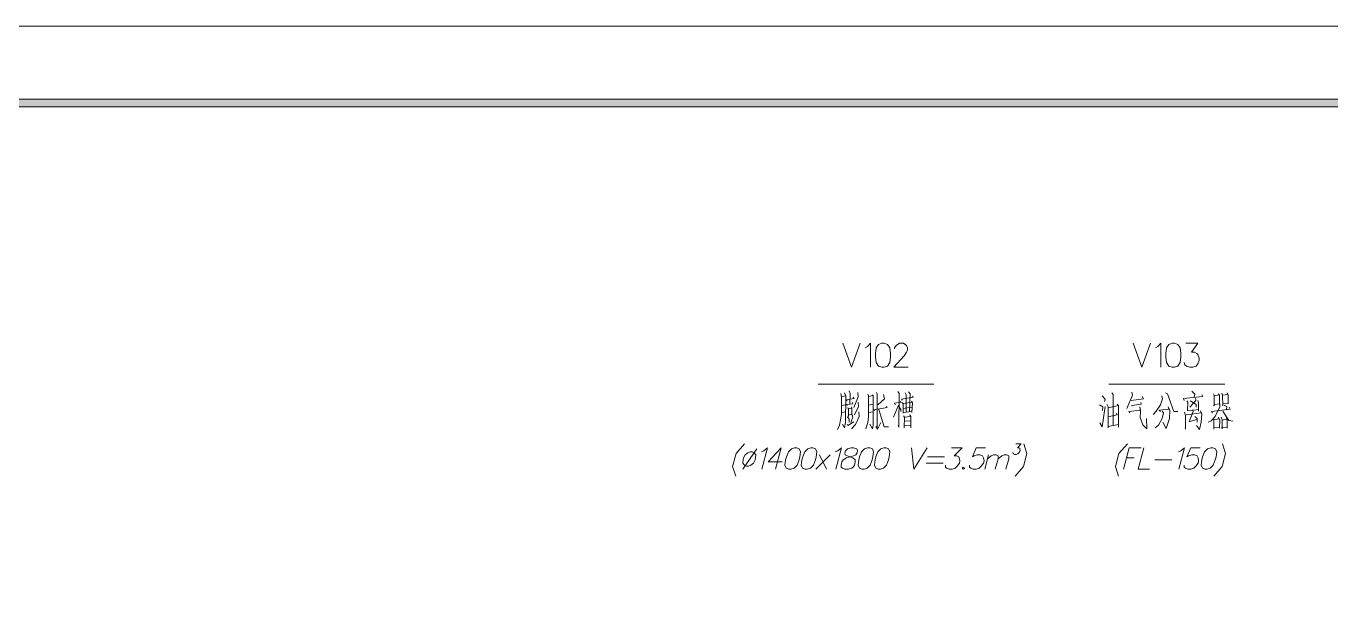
# Model space of a CAD drawing. Header units: millimetres. Extents: x 0 to 829, y 0 to 586.
# Drawn here: x 108 to 275.6, y 511.9 to 585.6 of the extents above; entities that cross this region are included whole.
import ezdxf

# ---------------------------------------------------------------- set-up
doc = ezdxf.new("R2010")
doc.units = ezdxf.units.MM

msp = doc.modelspace()

# ---------------------------------------------------------------- hatches: boundary and pattern name
h = msp.add_hatch(color=0)
h.dxf.hatch_style = 2
h.paths.add_polyline_path([(819.788528, 576.266028), (818.80075, 575.281778), (25.142472, 575.281778), (24.154694, 576.266028)])

# ---------------------------------------------------------------- linework, layer by layer
at = {"color": 0, "lineweight": 0}
for points in [[(0, 0), (0, 585.632278), (829.154778, 585.632278), (829.154778, 0)], [(819.788528, 576.266028), (818.80075, 575.281778), (25.142472, 575.281778), (24.154694, 576.266028)], [(217.064167, 543.175472), (217.064167, 543.612917), (217.166472, 544.346694), (217.473389, 544.784139), (217.882611, 544.932306), (218.193056, 544.932306), (218.602278, 544.784139), (218.909194, 544.346694), (219.0115, 543.612917), (219.0115, 543.175472), (218.909194, 542.441694), (218.602278, 542.000722), (218.193056, 541.856083), (217.882611, 541.856083), (217.473389, 542.000722), (217.166472, 542.441694)], [(254.352778, 543.175472), (254.352778, 543.612917), (254.455083, 544.346694), (254.762, 544.784139), (255.171222, 544.932306), (255.481667, 544.932306), (255.890889, 544.784139), (256.197806, 544.346694), (256.300111, 543.612917), (256.300111, 543.175472), (256.197806, 542.441694), (255.890889, 542.000722), (255.481667, 541.856083), (255.171222, 541.856083), (254.762, 542.000722), (254.455083, 542.441694)], [(248.115667, 537.11475), (248.285, 536.952472)], [(205.521278, 529.942778), (205.627111, 530.334361), (205.891694, 530.987), (206.272694, 531.375056), (206.671333, 531.505583), (206.942972, 531.505583), (207.274583, 531.375056), (207.443917, 530.987), (207.35925, 530.334361), (207.253417, 529.942778), (206.988833, 529.293667), (206.611361, 528.902083), (206.212722, 528.771556), (205.937556, 528.771556), (205.609472, 528.902083), (205.440139, 529.293667)], [(207.620306, 529.942778), (207.722611, 530.334361), (207.990722, 530.987), (208.368194, 531.375056), (208.766833, 531.505583), (209.038472, 531.505583), (209.370083, 531.375056), (209.539417, 530.987), (209.45475, 530.334361), (209.348917, 529.942778), (209.084333, 529.293667), (208.706861, 528.902083), (208.308222, 528.771556), (208.033056, 528.771556), (207.704972, 528.902083), (207.535639, 529.293667)], [(212.640333, 529.293667), (212.6615, 529.032611), (212.809667, 528.902083), (213.13775, 528.771556), (213.592833, 528.771556), (213.991472, 528.902083), (214.210194, 529.032611), (214.372472, 529.293667), (214.474778, 529.68525), (214.453611, 529.942778), (214.160806, 530.203833), (213.409389, 530.464889), (213.1695, 530.595417), (213.148333, 530.856472), (213.218889, 531.117528), (213.472889, 531.375056), (213.96325, 531.505583), (214.234889, 531.505583), (214.654694, 531.375056), (214.767583, 531.117528), (214.697028, 530.856472), (214.538278, 530.595417), (214.227833, 530.464889), (213.338833, 530.203833), (212.904917, 529.942778), (212.742639, 529.68525)], [(214.908694, 529.942778), (215.014528, 530.334361), (215.279111, 530.987), (215.660111, 531.375056), (216.05875, 531.505583), (216.330389, 531.505583), (216.662, 531.375056), (216.831333, 530.987), (216.746667, 530.334361), (216.640833, 529.942778), (216.37625, 529.293667), (215.998778, 528.902083), (215.600139, 528.771556), (215.324972, 528.771556), (214.996889, 528.902083), (214.827556, 529.293667)], [(217.007722, 529.942778), (217.110028, 530.334361), (217.378139, 530.987), (217.755611, 531.375056), (218.15425, 531.505583), (218.429417, 531.505583), (218.7575, 531.375056), (218.926833, 530.987), (218.842167, 530.334361), (218.739861, 529.942778), (218.47175, 529.293667), (218.094278, 528.902083), (217.695639, 528.771556), (217.420472, 528.771556), (217.092389, 528.902083), (216.923056, 529.293667)], [(258.970639, 529.942778), (259.076472, 530.334361), (259.341056, 530.987), (259.718528, 531.375056), (260.120694, 531.505583), (260.392333, 531.505583), (260.723944, 531.375056), (260.88975, 530.987), (260.808611, 530.334361), (260.702778, 529.942778), (260.438194, 529.293667), (260.060722, 528.902083), (259.662083, 528.771556), (259.386917, 528.771556), (259.058833, 528.902083), (258.8895, 529.293667)], [(200.053222, 529.942778), (200.039111, 529.554722), (200.243722, 529.293667), (200.483611, 529.163139), (200.75525, 529.163139), (201.065694, 529.293667), (201.407889, 529.554722), (201.601917, 529.942778), (201.672472, 530.203833), (201.686583, 530.595417), (201.481972, 530.856472), (201.245611, 530.987), (200.970444, 530.987), (200.663528, 530.856472), (200.321333, 530.595417), (200.123778, 530.203833)], [(228.211944, 528.902083), (228.240167, 528.806833), (228.31425, 528.771556), (228.405972, 528.806833), (228.483583, 528.902083), (228.455361, 528.997333), (228.384806, 529.036139), (228.289556, 528.997333)]]:
    msp.add_lwpolyline(points, close=True, dxfattribs=at)
for points in [[(212.859056, 544.932306), (213.987944, 541.856083), (215.116833, 544.932306)], [(215.730667, 544.346694), (216.037583, 544.491333), (216.446806, 544.932306), (216.446806, 541.856083)], [(219.523028, 544.198528), (219.523028, 544.346694), (219.731167, 544.6395), (220.140389, 544.932306), (220.651917, 544.932306), (221.061139, 544.6395), (221.163444, 544.346694), (221.163444, 544.053889), (221.061139, 543.761083), (220.754222, 543.320111), (219.420722, 541.856083), (221.26575, 541.856083)], [(250.147667, 544.932306), (251.276556, 541.856083), (252.405444, 544.932306)], [(253.019278, 544.346694), (253.326194, 544.491333), (253.735417, 544.932306), (253.735417, 541.856083)], [(256.913944, 544.932306), (258.452056, 544.932306), (257.633611, 543.761083), (258.042833, 543.761083), (258.34975, 543.612917), (258.452056, 543.468278), (258.660194, 543.027306), (258.660194, 542.7345), (258.452056, 542.293528), (258.247444, 542.000722), (257.838222, 541.856083), (257.429, 541.856083), (257.01625, 542.000722), (256.811639, 542.148889), (256.709333, 542.441694)], [(209.694639, 539.690028), (224.578333, 539.690028)], [(247.032639, 539.690028), (261.916333, 539.690028)], [(212.710889, 538.00375), (212.682667, 535.784778), (212.456889, 534.408944), (212.202889, 533.8445)], [(212.710889, 538.00375), (212.626222, 538.487056)], [(213.247111, 538.166028), (212.739111, 538.084889)], [(213.247111, 538.166028), (213.077778, 538.568194), (213.247111, 538.123694), (213.218889, 534.772306), (213.077778, 534.087917), (212.823778, 534.532417)], [(213.419972, 537.520444), (213.303556, 537.679194), (214.323083, 537.841472), (214.210194, 538.00375)], [(213.815083, 538.487056), (213.673972, 538.811611)], [(213.815083, 538.487056), (213.786861, 537.075944)], [(214.859306, 538.042556), (214.266639, 536.67025)], [(214.859306, 538.042556), (214.802861, 538.610528)], [(216.189278, 538.166028), (216.157528, 535.499028), (216.072861, 534.7335), (215.818861, 533.925639)], [(216.189278, 538.166028), (216.101083, 538.405917)], [(216.157528, 538.084889), (216.781944, 538.204833)], [(216.781944, 538.204833), (216.781944, 534.408944), (216.669056, 533.925639), (216.358611, 534.532417)], [(216.781944, 538.204833), (216.669056, 538.324778)], [(217.289944, 538.405917), (217.205278, 538.610528)], [(217.289944, 538.405917), (217.289944, 534.049111)], [(218.221278, 537.802667), (218.108389, 538.367111)], [(220.087472, 538.487056), (219.946361, 538.730472)], [(220.087472, 538.487056), (220.05925, 534.169056), (219.974583, 534.370139)], [(220.510806, 537.640389), (220.397917, 537.760333), (221.925444, 538.00375), (221.840778, 538.123694)], [(221.018806, 538.324778), (220.877694, 538.568194)], [(221.018806, 538.324778), (220.990583, 536.148139)], [(221.301028, 538.688139), (221.526806, 538.44825), (221.413917, 536.148139)], [(246.164806, 538.166028), (246.563444, 537.760333), (246.478778, 537.439306)], [(247.410111, 538.568194), (247.579444, 538.367111), (247.607667, 534.370139)], [(250.09475, 538.247167), (249.33275, 536.550306)], [(250.09475, 538.247167), (250.010083, 538.649333)], [(251.477639, 537.802667), (251.336528, 538.084889)], [(253.9365, 537.802667), (253.851833, 538.166028)], [(254.331611, 538.568194), (254.557389, 538.44825), (255.379361, 536.148139), (255.915583, 536.186944)], [(256.734028, 537.598056), (256.621139, 537.841472), (259.108222, 538.084889), (258.995333, 538.367111)], [(258.064, 538.405917), (257.693583, 538.769278)], [(258.064, 538.405917), (257.979333, 538.00375)], [(260.551083, 538.247167), (260.462889, 538.44825)], [(260.551083, 538.247167), (260.551083, 536.874861), (260.491111, 536.994806)], [(261.200194, 538.285972), (260.551083, 538.166028)], [(261.200194, 538.285972), (261.14375, 538.44825), (261.256639, 538.247167), (261.256639, 537.075944), (261.256639, 537.157083), (260.607528, 537.075944)], [(261.65175, 538.247167), (261.538861, 538.529389)], [(262.329083, 538.367111), (261.623528, 538.247167)], [(261.65175, 538.247167), (261.679972, 536.874861), (261.623528, 536.994806)], [(262.329083, 538.367111), (262.244417, 538.568194), (262.357306, 538.324778), (262.357306, 537.157083), (262.357306, 537.234694), (261.679972, 537.195889)], [(212.739111, 536.952472), (213.162444, 537.033611)], [(213.448194, 536.952472), (213.39175, 537.075944), (214.15375, 537.157083), (214.097306, 537.315833)], [(213.617528, 536.5115), (213.504639, 536.67025)], [(213.532861, 536.5115), (214.040861, 536.589111), (213.984417, 536.751389), (214.040861, 536.5115), (214.040861, 535.703639), (213.984417, 535.784778), (213.673972, 535.742444)], [(213.617528, 536.5115), (213.617528, 535.541361), (213.532861, 535.6225)], [(214.887528, 536.793722), (214.351306, 535.742444)], [(214.887528, 536.793722), (214.859306, 537.358167)], [(216.157528, 536.994806), (216.781944, 537.11475)], [(216.9795, 536.306889), (216.866611, 536.388028), (218.559944, 536.67025), (218.475278, 536.832528)], [(218.221278, 537.802667), (217.346389, 537.033611)], [(217.515722, 536.430361), (218.164833, 534.207861), (218.7575, 534.207861)], [(220.002806, 536.994806), (219.381917, 535.421417)], [(219.579472, 537.033611), (219.494806, 537.234694), (220.341472, 537.358167), (220.285028, 537.478111)], [(220.031028, 536.874861), (220.31325, 536.430361), (220.31325, 536.186944)], [(220.623694, 537.157083), (220.454361, 537.315833)], [(221.752583, 536.712583), (220.56725, 536.550306)], [(220.623694, 537.195889), (221.780806, 537.358167), (221.696139, 537.478111), (221.812556, 537.277028), (221.752583, 536.024667)], [(220.623694, 537.157083), (220.623694, 535.943528)], [(246.249472, 536.751389), (245.854361, 537.033611)], [(246.193028, 534.207861), (246.563444, 536.793722)], [(246.249472, 536.751389), (246.22125, 536.306889)], [(246.930333, 536.751389), (246.789222, 537.11475)], [(248.285, 536.952472), (248.285, 534.169056), (248.285, 534.490083), (246.930333, 534.250194)], [(246.930333, 536.751389), (246.930333, 534.087917)], [(248.285, 536.952472), (246.958556, 536.631444)], [(249.614972, 536.186944), (251.11075, 536.349222), (250.997861, 536.751389), (251.11075, 536.186944), (251.054306, 535.379083), (251.421194, 534.451278), (251.929194, 533.925639), (251.87275, 535.259139)], [(251.477639, 537.802667), (249.925417, 537.598056)], [(250.010083, 536.832528), (249.981861, 536.952472), (251.195417, 537.11475), (251.138972, 537.315833)], [(253.9365, 537.802667), (253.654278, 537.033611), (253.118056, 536.22575), (252.722944, 535.784778)], [(253.654278, 536.148139), (253.513167, 536.349222), (254.754944, 536.469167), (254.642056, 536.751389), (254.867833, 536.306889), (254.811389, 535.259139), (254.416278, 533.967972), (253.964722, 534.814639)], [(257.185583, 537.358167), (257.072694, 537.520444)], [(257.185583, 537.358167), (257.157361, 536.268083), (258.600222, 536.430361)], [(258.205111, 537.55925), (257.439583, 536.712583)], [(258.233333, 537.075944), (257.467806, 537.520444)], [(257.866444, 536.148139), (257.781778, 536.388028)], [(258.205111, 537.55925), (258.148667, 537.841472)], [(258.233333, 537.075944), (258.233333, 536.712583)], [(258.572, 537.277028), (258.459111, 537.598056)], [(258.572, 537.277028), (258.572, 536.22575)], [(261.313083, 536.751389), (260.692194, 535.541361), (260.180667, 534.976917), (259.785556, 534.814639)], [(260.35, 535.985861), (260.208889, 536.186944), (262.611306, 536.469167), (262.498417, 536.712583)], [(261.313083, 536.751389), (261.313083, 537.157083)], [(261.849306, 536.994806), (262.187972, 536.793722), (262.15975, 536.469167)], [(213.162444, 536.105806), (212.739111, 536.024667)], [(213.419972, 534.532417), (213.532861, 534.370139), (214.266639, 534.853444)], [(213.702194, 535.178), (213.476417, 535.499028)], [(213.702194, 535.178), (213.673972, 534.814639)], [(214.15375, 535.421417), (213.89975, 534.772306)], [(214.943972, 536.105806), (214.972194, 535.541361), (214.492417, 534.490083), (213.984417, 533.925639)], [(214.15375, 535.421417), (214.069083, 535.742444)], [(216.781944, 536.105806), (216.157528, 536.024667)], [(217.092389, 534.250194), (217.318167, 533.886833), (217.7415, 534.772306)], [(220.623694, 536.024667), (221.752583, 536.148139)], [(220.793028, 535.421417), (220.680139, 535.6225)], [(220.793028, 535.421417), (220.764806, 534.087917)], [(220.793028, 535.421417), (221.58325, 535.541361), (221.498583, 535.742444), (221.611472, 535.541361), (221.611472, 534.087917)], [(221.555028, 534.976917), (220.793028, 534.934583)], [(246.193028, 534.207861), (245.882583, 534.694694)], [(248.115667, 535.742444), (246.902111, 535.499028)], [(248.115667, 535.742444), (248.031, 535.943528)], [(249.614972, 536.186944), (249.727861, 535.985861)], [(253.908278, 536.22575), (254.049389, 535.985861), (253.880056, 535.259139), (253.400278, 534.408944), (252.976944, 534.087917)], [(256.903361, 535.661306), (256.76225, 536.067)], [(256.903361, 535.661306), (256.903361, 533.886833), (256.846917, 534.049111)], [(256.959806, 535.742444), (258.910667, 535.985861), (258.797778, 536.268083), (258.967111, 535.904722), (258.910667, 534.814639), (258.684889, 533.8445), (258.289778, 534.370139)], [(257.866444, 536.148139), (257.354917, 534.853444), (258.318, 535.135667)], [(258.092222, 535.541361), (258.374444, 535.259139), (258.374444, 534.814639)], [(261.171972, 535.216806), (260.522861, 535.096861)], [(260.522861, 533.886833), (260.522861, 535.178)], [(261.171972, 535.216806), (261.115528, 535.421417), (261.284861, 535.058056), (261.256639, 534.006778), (261.228417, 534.126722), (260.551083, 534.087917)], [(261.595306, 535.096861), (261.482417, 535.421417)], [(261.595306, 535.096861), (261.595306, 533.925639), (261.510639, 534.126722)], [(261.567083, 535.058056), (262.187972, 535.178), (262.131528, 535.379083), (262.216194, 535.096861), (262.216194, 534.006778), (262.216194, 534.169056), (261.595306, 534.126722)], [(261.679972, 536.22575), (262.441972, 535.015722), (262.949972, 534.934583)], [(220.764806, 534.331333), (221.611472, 534.370139)], [(200.24725, 532.027694), (199.164222, 530.768278), (198.719722, 529.120806), (199.132472, 527.861389)], [(201.806528, 531.375056), (200.014417, 528.771556)], [(202.430944, 530.987), (202.737861, 531.117528), (203.207056, 531.505583), (202.473278, 528.771556)], [(204.205417, 528.771556), (204.939194, 531.505583), (203.267028, 529.68525), (205.087361, 529.68525)], [(211.906556, 530.987), (212.217, 531.117528), (212.686194, 531.505583), (211.952417, 528.771556)], [(221.71025, 531.505583), (221.978361, 528.771556), (223.714028, 531.505583)], [(226.811417, 531.505583), (228.180194, 531.505583), (227.17125, 530.464889), (227.534611, 530.464889), (227.7745, 530.334361), (227.830944, 530.203833), (227.908556, 529.815778), (227.838, 529.554722), (227.55225, 529.163139), (227.29825, 528.902083), (226.899611, 528.771556), (226.53625, 528.771556), (226.204639, 528.902083), (226.06, 529.032611), (226.038833, 529.293667)], [(231.189389, 531.505583), (230.004056, 531.505583), (229.506639, 530.334361), (229.725361, 530.464889), (230.124, 530.595417), (230.487361, 530.595417), (230.818972, 530.464889), (230.928333, 530.203833), (231.005944, 529.815778), (230.938917, 529.554722), (230.649639, 529.163139), (230.399167, 528.902083), (230.000528, 528.771556), (229.633639, 528.771556), (229.305556, 528.902083), (229.157389, 529.032611), (229.136222, 529.293667)], [(235.10875, 532.027694), (235.793139, 532.027694), (235.288667, 531.505583), (235.472111, 531.505583), (235.592056, 531.442083), (235.620278, 531.375056), (235.659083, 531.181028), (235.623806, 531.0505), (235.479167, 530.856472), (235.352167, 530.725944), (235.154611, 530.658917), (234.971167, 530.658917), (234.805361, 530.725944), (234.731278, 530.789444), (234.720694, 530.919972)], [(234.995861, 527.861389), (236.078889, 529.120806), (236.523389, 530.768278), (236.110639, 532.027694)], [(249.413889, 532.027694), (248.327333, 530.768278), (247.886361, 529.120806), (248.295583, 527.861389)], [(248.905889, 528.771556), (249.639667, 531.505583), (251.188361, 531.505583)], [(251.551722, 531.505583), (250.817944, 528.771556), (252.278444, 528.771556)], [(255.9685, 530.987), (256.278944, 531.117528), (256.748139, 531.505583), (256.014361, 528.771556)], [(258.751917, 531.505583), (257.566583, 531.505583), (257.072694, 530.334361), (257.287889, 530.464889), (257.686528, 530.595417), (258.053417, 530.595417), (258.3815, 530.464889), (258.494389, 530.203833), (258.572, 529.815778), (258.501444, 529.554722), (258.215694, 529.163139), (257.965222, 528.902083), (257.563056, 528.771556), (257.199694, 528.771556), (256.868083, 528.902083), (256.723444, 529.032611), (256.702278, 529.293667)], [(260.50875, 527.861389), (261.595306, 529.120806), (262.036278, 530.768278), (261.627056, 532.027694)], [(209.401833, 528.771556), (211.257444, 530.595417)], [(209.888667, 530.595417), (210.767083, 528.771556)], [(225.950639, 530.334361), (223.763417, 530.334361)], [(231.094139, 528.771556), (231.580972, 530.595417)], [(231.443389, 530.073306), (231.912583, 530.464889), (232.2195, 530.595417), (232.582861, 530.595417), (232.82275, 530.464889), (232.808639, 530.073306), (232.459389, 528.771556)], [(232.808639, 530.073306), (233.277833, 530.464889), (233.588278, 530.595417), (233.951639, 530.595417), (234.188, 530.464889), (234.177417, 530.073306), (233.828167, 528.771556)], [(249.290417, 530.203833), (250.292306, 530.203833)], [(252.955778, 529.942778), (255.143, 529.942778)], [(223.555278, 529.554722), (225.7425, 529.554722)]]:
    msp.add_lwpolyline(points, dxfattribs=at)

doc.saveas('drawing.dxf')
